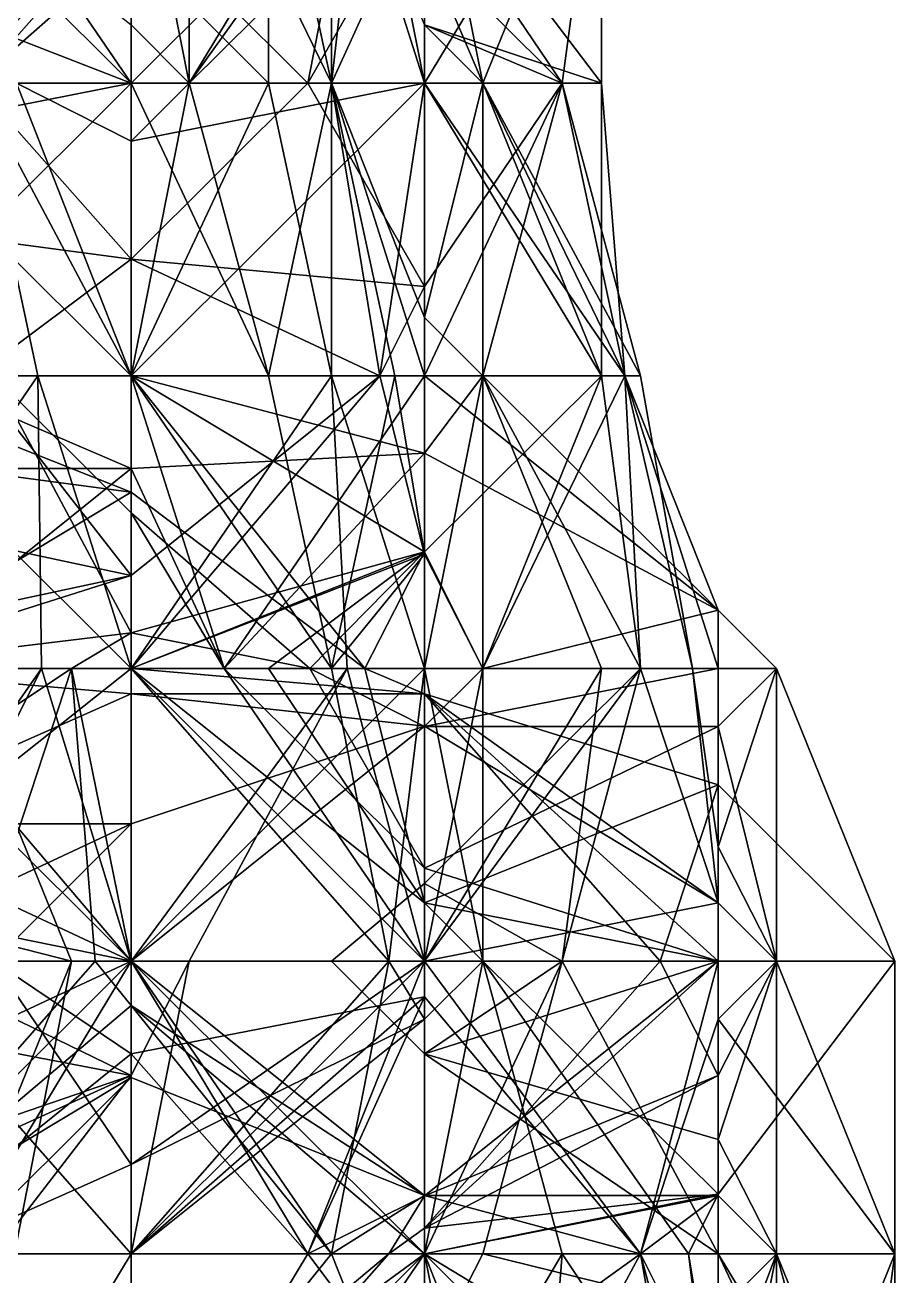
# Model space of a CAD drawing. Header units: metres. Extents: x 15 to 162, y 15 to 204.
# Drawn here: x 144.2 to 162.27, y 102.95 to 128.96 of the extents above; entities that cross this region are included whole.
import ezdxf

# ---------------------------------------------------------------- set-up
doc = ezdxf.new("R2010")
doc.units = ezdxf.units.M

msp = doc.modelspace()

# ---------------------------------------------------------------- linework, layer by layer
at = {"layer": 'fALFF_NINET_XXX_pre-post.nii', "color": 116, "linetype": 'CONTINUOUS'}
for points in [[(143.15738, 127.75, 23.612904), (144.46259, 133.83333, 29.516129), (140.3, 131.97981, 23.612904)], [(142.23743, 133.83333, 82.645164), (146.4, 127.75, 86.20104), (140.3, 130.1263, 88.548386)], [(146.4, 128.957, 118.064514), (146.4, 127.75, 119.23579), (140.3, 133.83333, 122.40694)], [(146.4, 127.75, 119.23579), (140.3, 127.75, 122.63091), (140.3, 133.83333, 122.40694)], [(146.4, 133.83333, 54.298103), (141.50804, 133.83333, 59.032257), (142.7256, 127.75, 53.129032)], [(143.15738, 127.75, 94.451614), (146.4, 131.41437, 100.354836), (141.51031, 133.83333, 100.354836)], [(142.23743, 133.83333, 82.645164), (146.4, 133.83333, 87.64907), (146.4, 127.75, 86.20104)], [(146.4, 133.83333, 54.298103), (142.7256, 127.75, 53.129032), (146.4, 131.41437, 53.129032)], [(143.15738, 127.75, 23.612904), (146.4, 130.59956, 29.516129), (144.46259, 133.83333, 29.516129)], [(146.4, 130.59956, 29.516129), (149.25737, 127.75, 29.516129), (149.25737, 133.83333, 35.419353)], [(152.5, 127.75, 83.81644), (146.4, 127.75, 86.20104), (152.5, 133.83333, 87.3493)], [(152.5, 133.83333, 87.3493), (146.4, 127.75, 86.20104), (146.4, 133.83333, 87.64907)], [(150.0744, 127.75, 100.354836), (151.26094, 133.83333, 106.258064), (146.4, 131.41437, 100.354836)], [(146.4, 133.83333, 113.33256), (147.6103, 127.75, 118.064514), (146.4, 128.957, 118.064514)], [(146.4, 133.83333, 113.33256), (147.6103, 133.83333, 112.16129), (147.6103, 127.75, 118.064514)], [(152.5, 132.59766, 59.032257), (147.6103, 127.75, 64.935486), (151.96898, 133.83333, 59.032257)], [(151.96898, 133.83333, 59.032257), (147.6103, 127.75, 64.935486), (151.29196, 133.83333, 64.935486)], [(147.6103, 127.75, 64.935486), (152.5, 127.75, 68.07352), (151.29196, 133.83333, 64.935486)], [(151.26094, 133.83333, 106.258064), (150.56258, 127.75, 112.16129), (147.6103, 133.83333, 112.16129)], [(147.6103, 133.83333, 112.16129), (150.56258, 127.75, 112.16129), (147.6103, 127.75, 118.064514)], [(149.25737, 127.75, 29.516129), (150.56258, 127.75, 35.419353), (149.25737, 133.83333, 35.419353)], [(150.56258, 127.75, 35.419353), (150.56258, 133.83333, 41.322582), (149.25737, 133.83333, 35.419353)], [(150.0744, 127.75, 100.354836), (152.5, 131.97981, 106.258064), (151.26094, 133.83333, 106.258064)], [(152.5, 127.75, 40.151306), (152.5, 128.957, 41.322582), (150.56258, 133.83333, 41.322582)], [(152.5, 127.75, 40.151306), (150.56258, 133.83333, 41.322582), (150.56258, 127.75, 35.419353)], [(152.5, 131.97981, 106.258064), (150.56258, 127.75, 112.16129), (151.26094, 133.83333, 106.258064)], [(152.5, 127.75, 68.07352), (152.5, 133.83333, 67.28283), (151.29196, 133.83333, 64.935486)], [(156.17441, 133.83333, 70.83871), (152.5, 127.75, 68.07352), (155.35738, 127.75, 70.83871)], [(152.5, 133.83333, 67.28283), (152.5, 127.75, 68.07352), (156.17441, 133.83333, 70.83871)], [(153.71031, 127.75, 82.645164), (152.5, 133.83333, 87.3493), (156.17441, 133.83333, 82.645164)], [(152.5, 127.75, 83.81644), (152.5, 133.83333, 87.3493), (153.71031, 127.75, 82.645164)], [(156.17441, 127.75, 76.741936), (153.71031, 127.75, 82.645164), (156.17441, 133.83333, 76.741936)], [(153.71031, 127.75, 82.645164), (156.17441, 133.83333, 82.645164), (156.17441, 133.83333, 76.741936)], [(155.35738, 127.75, 70.83871), (156.17441, 127.75, 76.741936), (156.17441, 133.83333, 70.83871)], [(156.17441, 127.75, 76.741936), (156.17441, 133.83333, 76.741936), (156.17441, 133.83333, 70.83871)], [(152.5, 132.59766, 59.032257), (152.5, 127.75, 62.588142), (147.6103, 127.75, 64.935486)], [(152.5, 132.59766, 59.032257), (152.5, 128.957, 53.129032), (156.17441, 127.75, 59.032257)], [(156.17441, 127.75, 59.032257), (152.5, 127.75, 62.588142), (152.5, 132.59766, 59.032257)], [(150.0744, 127.75, 100.354836), (152.5, 127.75, 103.49287), (152.5, 131.97981, 106.258064)], [(152.5, 131.97981, 106.258064), (152.5, 127.75, 109.02326), (150.56258, 127.75, 112.16129)], [(155.35738, 127.75, 106.258064), (152.5, 131.97981, 106.258064), (152.5, 127.75, 103.49287)], [(155.35738, 127.75, 106.258064), (152.5, 127.75, 109.02326), (152.5, 131.97981, 106.258064)], [(140.3, 130.1263, 47.225807), (146.4, 131.41437, 53.129032), (142.7256, 127.75, 53.129032)], [(143.15738, 127.75, 94.451614), (146.4, 127.75, 96.798965), (146.4, 131.41437, 100.354836)], [(150.0744, 127.75, 100.354836), (146.4, 131.41437, 100.354836), (146.4, 127.75, 96.798965)], [(143.15738, 127.75, 23.612904), (146.4, 127.75, 26.750935), (146.4, 130.59956, 29.516129)], [(149.25737, 127.75, 29.516129), (146.4, 130.59956, 29.516129), (146.4, 127.75, 26.750935)], [(152.5, 130.59956, 47.225807), (152.5, 128.957, 41.322582), (155.35738, 127.75, 47.225807)], [(153.71031, 127.75, 53.129032), (152.5, 130.59956, 47.225807), (155.35738, 127.75, 47.225807)], [(152.5, 128.957, 53.129032), (152.5, 130.59956, 47.225807), (153.71031, 127.75, 53.129032)], [(140.3, 130.1263, 88.548386), (146.4, 127.75, 86.20104), (141.51031, 127.75, 88.548386)], [(147.6103, 127.75, 118.064514), (146.4, 127.75, 119.23579), (146.4, 128.957, 118.064514)], [(153.71031, 127.75, 41.322582), (152.5, 128.957, 41.322582), (152.5, 127.75, 40.151306)], [(155.35738, 127.75, 47.225807), (152.5, 128.957, 41.322582), (153.71031, 127.75, 41.322582)], [(156.17441, 127.75, 59.032257), (152.5, 128.957, 53.129032), (153.71031, 127.75, 53.129032)], [(143.15738, 127.75, 23.612904), (140.3, 121.666664, 19.5846), (144.46259, 121.666664, 23.612904)], [(146.4, 121.666664, 68.07352), (140.3, 127.75, 65.8348), (143.54263, 121.666664, 70.83871)], [(146.4, 121.666664, 68.07352), (144.01718, 127.75, 64.935486), (140.3, 127.75, 65.8348)], [(140.3, 126.54299, 88.548386), (141.51031, 127.75, 88.548386), (146.4, 127.75, 86.20104)], [(140.3, 126.54299, 88.548386), (146.4, 127.75, 86.20104), (140.3, 121.666664, 85.410355)], [(140.3, 121.666664, 85.410355), (146.4, 127.75, 86.20104), (146.4, 121.666664, 85.410355)], [(140.3, 124.90044, 94.451614), (146.4, 124.08563, 100.354836), (143.15738, 127.75, 94.451614)], [(146.4, 121.666664, 120.82972), (140.3, 121.666664, 122.76865), (146.4, 127.75, 119.23579)], [(146.4, 127.75, 119.23579), (140.3, 121.666664, 122.76865), (140.3, 127.75, 122.63091)], [(146.4, 121.666664, 63.374683), (141.91283, 121.666664, 59.032257), (144.01718, 127.75, 64.935486)], [(146.4, 121.666664, 25.48783), (146.4, 127.75, 26.750935), (143.15738, 127.75, 23.612904)], [(144.46259, 121.666664, 23.612904), (146.4, 121.666664, 25.48783), (143.15738, 127.75, 23.612904)], [(143.15738, 127.75, 94.451614), (146.4, 124.08563, 100.354836), (146.4, 127.75, 96.798965)], [(146.4, 121.666664, 63.374683), (144.01718, 127.75, 64.935486), (146.4, 126.54299, 64.935486)], [(146.4, 121.666664, 68.07352), (146.4, 126.54299, 64.935486), (144.01718, 127.75, 64.935486)], [(149.25737, 127.75, 29.516129), (146.4, 121.666664, 25.48783), (150.56258, 121.666664, 29.516129)], [(146.4, 127.75, 26.750935), (146.4, 121.666664, 25.48783), (149.25737, 127.75, 29.516129)], [(146.4, 126.54299, 64.935486), (147.6103, 127.75, 64.935486), (152.5, 127.75, 62.588142)], [(146.4, 126.54299, 64.935486), (152.5, 127.75, 62.588142), (146.4, 121.666664, 63.374683)], [(146.4, 121.666664, 63.374683), (152.5, 127.75, 62.588142), (152.5, 121.666664, 63.060562)], [(147.6103, 127.75, 64.935486), (146.4, 126.54299, 64.935486), (146.4, 121.666664, 68.07352)], [(147.6103, 127.75, 64.935486), (146.4, 121.666664, 68.07352), (152.5, 127.75, 68.07352)], [(152.5, 127.75, 68.07352), (146.4, 121.666664, 68.07352), (152.5, 121.666664, 69.667435)], [(152.5, 121.666664, 87.3493), (146.4, 121.666664, 85.410355), (152.5, 127.75, 83.81644)], [(152.5, 127.75, 83.81644), (146.4, 121.666664, 85.410355), (146.4, 127.75, 86.20104)], [(146.4, 124.08563, 100.354836), (150.0744, 127.75, 100.354836), (146.4, 127.75, 96.798965)], [(146.4, 124.08563, 100.354836), (152.5, 123.52018, 106.258064), (150.0744, 127.75, 100.354836)], [(149.25737, 121.666664, 118.064514), (146.4, 127.75, 119.23579), (147.6103, 127.75, 118.064514)], [(146.4, 121.666664, 120.82972), (146.4, 127.75, 119.23579), (149.25737, 121.666664, 118.064514)], [(149.25737, 121.666664, 118.064514), (147.6103, 127.75, 118.064514), (150.56258, 127.75, 112.16129)], [(150.56258, 121.666664, 29.516129), (150.56258, 127.75, 35.419353), (149.25737, 127.75, 29.516129)], [(151.88046, 121.666664, 112.16129), (149.25737, 121.666664, 118.064514), (150.56258, 127.75, 112.16129)], [(150.0744, 127.75, 100.354836), (152.5, 123.52018, 106.258064), (152.5, 127.75, 103.49287)], [(152.5, 121.666664, 34.248077), (152.5, 122.87367, 35.419353), (150.56258, 127.75, 35.419353)], [(152.5, 121.666664, 34.248077), (150.56258, 127.75, 35.419353), (150.56258, 121.666664, 29.516129)], [(152.5, 122.87367, 35.419353), (152.5, 127.75, 40.151306), (150.56258, 127.75, 35.419353)], [(152.5, 127.75, 109.02326), (151.57071, 121.666664, 106.258064), (150.56258, 127.75, 112.16129)], [(150.56258, 127.75, 112.16129), (151.57071, 121.666664, 106.258064), (151.88046, 121.666664, 112.16129)], [(152.5, 127.75, 109.02326), (152.5, 123.52018, 106.258064), (151.57071, 121.666664, 106.258064)], [(152.5, 122.87367, 35.419353), (153.71031, 127.75, 41.322582), (152.5, 127.75, 40.151306)], [(152.5, 122.87367, 35.419353), (153.71031, 121.666664, 35.419353), (153.71031, 127.75, 41.322582)], [(156.66258, 121.666664, 59.032257), (152.5, 127.75, 62.588142), (156.17441, 127.75, 59.032257)], [(152.5, 121.666664, 63.060562), (152.5, 127.75, 62.588142), (156.66258, 121.666664, 59.032257)], [(155.35738, 127.75, 70.83871), (152.5, 121.666664, 69.667435), (153.71031, 121.666664, 70.83871)], [(152.5, 127.75, 68.07352), (152.5, 121.666664, 69.667435), (155.35738, 127.75, 70.83871)], [(156.17441, 121.666664, 82.645164), (152.5, 127.75, 83.81644), (153.71031, 127.75, 82.645164)], [(152.5, 121.666664, 87.3493), (152.5, 127.75, 83.81644), (156.17441, 121.666664, 82.645164)], [(152.5, 123.52018, 106.258064), (155.35738, 127.75, 106.258064), (152.5, 127.75, 103.49287)], [(152.5, 123.52018, 106.258064), (152.5, 127.75, 109.02326), (155.35738, 127.75, 106.258064)], [(153.71031, 121.666664, 35.419353), (156.17441, 121.666664, 41.322582), (153.71031, 127.75, 41.322582)], [(156.17441, 121.666664, 41.322582), (156.66258, 121.666664, 47.225807), (153.71031, 127.75, 41.322582)], [(156.66258, 121.666664, 47.225807), (155.35738, 127.75, 47.225807), (153.71031, 127.75, 41.322582)], [(156.98717, 121.666664, 53.129032), (153.71031, 127.75, 53.129032), (155.35738, 127.75, 47.225807)], [(156.98717, 121.666664, 53.129032), (156.66258, 121.666664, 59.032257), (153.71031, 127.75, 53.129032)], [(156.66258, 121.666664, 59.032257), (156.17441, 127.75, 59.032257), (153.71031, 127.75, 53.129032)], [(153.71031, 121.666664, 70.83871), (156.66258, 121.666664, 76.741936), (155.35738, 127.75, 70.83871)], [(156.17441, 121.666664, 82.645164), (153.71031, 127.75, 82.645164), (156.17441, 127.75, 76.741936)], [(156.66258, 121.666664, 47.225807), (156.98717, 121.666664, 53.129032), (155.35738, 127.75, 47.225807)], [(156.66258, 121.666664, 76.741936), (156.17441, 127.75, 76.741936), (155.35738, 127.75, 70.83871)], [(156.66258, 121.666664, 76.741936), (156.17441, 121.666664, 82.645164), (156.17441, 127.75, 76.741936)], [(140.3, 124.90044, 94.451614), (143.15738, 121.666664, 100.354836), (146.4, 124.08563, 100.354836)], [(143.15738, 121.666664, 100.354836), (146.4, 121.666664, 102.22976), (146.4, 124.08563, 100.354836)], [(146.4, 124.08563, 100.354836), (151.57071, 121.666664, 106.258064), (152.5, 123.52018, 106.258064)], [(146.4, 124.08563, 100.354836), (146.4, 121.666664, 102.22976), (151.57071, 121.666664, 106.258064)], [(153.71031, 121.666664, 35.419353), (152.5, 122.87367, 35.419353), (152.5, 121.666664, 34.248077)], [(144.46259, 121.666664, 23.612904), (140.3, 115.583336, 20.847708), (144.54141, 115.583336, 23.612904)], [(140.3, 121.666664, 19.5846), (140.3, 115.583336, 20.847708), (144.46259, 121.666664, 23.612904)], [(140.3, 119.73454, 59.032257), (141.91283, 121.666664, 59.032257), (146.4, 119.73454, 64.935486)], [(143.54263, 121.666664, 70.83871), (140.3, 115.583336, 73.18605), (146.4, 116.324745, 76.741936)], [(140.3, 121.666664, 85.410355), (146.4, 121.666664, 85.410355), (146.4, 119.2477, 88.548386)], [(140.3, 120.05824, 88.548386), (140.3, 121.666664, 85.410355), (146.4, 119.2477, 88.548386)], [(143.15738, 121.666664, 100.354836), (140.3, 118.8171, 100.354836), (146.4, 117.51546, 106.258064)], [(142.68282, 115.583336, 123.96774), (140.3, 121.666664, 122.76865), (146.4, 115.583336, 123.06842)], [(146.4, 115.583336, 123.06842), (140.3, 121.666664, 122.76865), (146.4, 121.666664, 120.82972)], [(141.91283, 121.666664, 59.032257), (146.4, 121.666664, 63.374683), (146.4, 119.73454, 64.935486)], [(143.15738, 121.666664, 100.354836), (146.4, 117.51546, 106.258064), (146.4, 121.666664, 102.22976)], [(146.4, 118.8171, 70.83871), (146.4, 121.666664, 68.07352), (143.54263, 121.666664, 70.83871)], [(143.54263, 121.666664, 70.83871), (146.4, 116.324745, 76.741936), (146.4, 118.8171, 70.83871)], [(146.4, 115.583336, 24.332357), (146.4, 121.666664, 25.48783), (144.46259, 121.666664, 23.612904)], [(144.54141, 115.583336, 23.612904), (146.4, 115.583336, 24.332357), (144.46259, 121.666664, 23.612904)], [(150.56258, 121.666664, 29.516129), (146.4, 115.583336, 24.332357), (150.88716, 115.583336, 29.516129)], [(146.4, 121.666664, 25.48783), (146.4, 115.583336, 24.332357), (150.56258, 121.666664, 29.516129)], [(146.4, 121.666664, 63.374683), (152.5, 121.666664, 63.060562), (152.5, 120.05824, 64.935486)], [(146.4, 119.73454, 64.935486), (146.4, 121.666664, 63.374683), (152.5, 120.05824, 64.935486)], [(146.4, 118.8171, 70.83871), (148.33742, 115.583336, 70.83871), (146.4, 121.666664, 68.07352)], [(152.5, 121.666664, 69.667435), (146.4, 121.666664, 68.07352), (148.33742, 115.583336, 70.83871)], [(152.5, 118.0023, 82.645164), (146.4, 121.666664, 85.410355), (152.5, 121.666664, 87.3493)], [(152.5, 118.0023, 82.645164), (151.26094, 115.583336, 88.548386), (146.4, 121.666664, 85.410355)], [(146.4, 119.2477, 88.548386), (146.4, 121.666664, 85.410355), (151.26094, 115.583336, 88.548386)], [(146.4, 117.51546, 106.258064), (151.57071, 121.666664, 106.258064), (146.4, 121.666664, 102.22976)], [(152.5, 117.95963, 112.16129), (151.57071, 121.666664, 106.258064), (146.4, 115.583336, 107.81887)], [(146.4, 117.51546, 106.258064), (146.4, 115.583336, 107.81887), (151.57071, 121.666664, 106.258064)], [(150.56258, 115.583336, 118.064514), (146.4, 121.666664, 120.82972), (149.25737, 121.666664, 118.064514)], [(146.4, 115.583336, 123.06842), (146.4, 121.666664, 120.82972), (150.56258, 115.583336, 118.064514)], [(152.5, 120.05824, 64.935486), (152.5, 121.666664, 69.667435), (148.33742, 115.583336, 70.83871)], [(151.88046, 121.666664, 112.16129), (150.56258, 115.583336, 118.064514), (149.25737, 121.666664, 118.064514)], [(152.5, 115.583336, 31.863476), (152.5, 121.666664, 34.248077), (150.56258, 121.666664, 29.516129)], [(150.88716, 115.583336, 29.516129), (152.5, 115.583336, 31.863476), (150.56258, 121.666664, 29.516129)], [(152.5, 117.95963, 112.16129), (150.56258, 115.583336, 118.064514), (151.88046, 121.666664, 112.16129)], [(152.5, 117.95963, 112.16129), (151.88046, 121.666664, 112.16129), (151.57071, 121.666664, 106.258064)], [(153.71031, 121.666664, 35.419353), (152.5, 115.583336, 31.863476), (156.17441, 115.583336, 35.419353)], [(152.5, 121.666664, 34.248077), (152.5, 115.583336, 31.863476), (153.71031, 121.666664, 35.419353)], [(152.5, 121.666664, 63.060562), (156.66258, 121.666664, 59.032257), (158.6, 116.79034, 59.032257)], [(152.5, 121.666664, 63.060562), (158.6, 116.79034, 59.032257), (152.5, 120.05824, 64.935486)], [(153.71031, 121.666664, 70.83871), (152.5, 121.666664, 69.667435), (152.5, 120.05824, 64.935486)], [(153.71031, 121.666664, 70.83871), (152.5, 120.05824, 64.935486), (158.6, 116.79034, 70.83871)], [(152.5, 118.0023, 82.645164), (156.17441, 121.666664, 82.645164), (153.71031, 115.583336, 76.741936)], [(152.5, 118.0023, 82.645164), (152.5, 121.666664, 87.3493), (156.17441, 121.666664, 82.645164)], [(156.17441, 115.583336, 35.419353), (156.98717, 115.583336, 41.322582), (153.71031, 121.666664, 35.419353)], [(156.98717, 115.583336, 41.322582), (156.17441, 121.666664, 41.322582), (153.71031, 121.666664, 35.419353)], [(158.6, 116.79034, 70.83871), (153.71031, 115.583336, 76.741936), (153.71031, 121.666664, 70.83871)], [(153.71031, 121.666664, 70.83871), (153.71031, 115.583336, 76.741936), (156.66258, 121.666664, 76.741936)], [(156.17441, 121.666664, 82.645164), (156.66258, 121.666664, 76.741936), (153.71031, 115.583336, 76.741936)], [(156.98717, 115.583336, 41.322582), (156.98717, 115.583336, 47.225807), (156.17441, 121.666664, 41.322582)], [(156.98717, 115.583336, 47.225807), (156.66258, 121.666664, 47.225807), (156.17441, 121.666664, 41.322582)], [(156.98717, 115.583336, 47.225807), (158.06897, 115.583336, 53.129032), (156.66258, 121.666664, 47.225807)], [(158.06897, 115.583336, 53.129032), (156.98717, 121.666664, 53.129032), (156.66258, 121.666664, 47.225807)], [(158.6, 115.583336, 56.72631), (158.6, 116.79034, 59.032257), (156.66258, 121.666664, 59.032257)], [(158.6, 115.583336, 56.72631), (156.66258, 121.666664, 59.032257), (158.06897, 115.583336, 53.129032)], [(158.06897, 115.583336, 53.129032), (156.66258, 121.666664, 59.032257), (156.98717, 121.666664, 53.129032)], [(146.4, 119.2477, 88.548386), (140.3, 115.583336, 92.890816), (140.3, 120.05824, 88.548386)], [(146.4, 119.73454, 64.935486), (152.5, 120.05824, 64.935486), (148.33742, 115.583336, 70.83871)], [(152.5, 120.05824, 64.935486), (158.6, 116.79034, 59.032257), (158.6, 116.79034, 64.935486)], [(158.6, 116.79034, 70.83871), (152.5, 120.05824, 64.935486), (158.6, 116.79034, 64.935486)], [(140.3, 119.73454, 59.032257), (146.4, 119.73454, 64.935486), (141.2293, 115.583336, 64.935486)], [(146.4, 115.583336, 68.96379), (141.2293, 115.583336, 64.935486), (146.4, 119.73454, 64.935486)], [(146.4, 119.73454, 64.935486), (148.33742, 115.583336, 70.83871), (146.4, 115.583336, 68.96379)], [(146.4, 115.583336, 93.25252), (140.3, 115.583336, 92.890816), (146.4, 119.2477, 88.548386)], [(151.26094, 115.583336, 88.548386), (146.4, 115.583336, 93.25252), (146.4, 119.2477, 88.548386)], [(140.3, 118.8171, 100.354836), (140.3, 116.20117, 106.258064), (146.4, 117.51546, 106.258064)], [(150.11719, 115.583336, 76.741936), (148.33742, 115.583336, 70.83871), (146.4, 118.8171, 70.83871)], [(146.4, 116.324745, 76.741936), (150.11719, 115.583336, 76.741936), (146.4, 118.8171, 70.83871)], [(146.4, 115.583336, 78.54057), (149.25737, 115.583336, 82.645164), (152.5, 118.0023, 82.645164)], [(146.4, 115.583336, 78.54057), (152.5, 118.0023, 82.645164), (146.4, 116.324745, 76.741936)], [(150.11719, 115.583336, 76.741936), (146.4, 116.324745, 76.741936), (152.5, 118.0023, 82.645164)], [(152.5, 117.95963, 112.16129), (146.4, 115.583336, 107.81887), (152.5, 115.583336, 110.99002)], [(152.5, 118.0023, 82.645164), (149.25737, 115.583336, 82.645164), (151.26094, 115.583336, 88.548386)], [(152.5, 115.583336, 77.91321), (150.11719, 115.583336, 76.741936), (152.5, 118.0023, 82.645164)], [(152.5, 117.95963, 112.16129), (152.5, 115.583336, 113.33256), (150.56258, 115.583336, 118.064514)], [(152.5, 118.0023, 82.645164), (153.71031, 115.583336, 76.741936), (152.5, 115.583336, 77.91321)], [(153.71031, 115.583336, 112.16129), (152.5, 117.95963, 112.16129), (152.5, 115.583336, 110.99002)], [(153.71031, 115.583336, 112.16129), (152.5, 115.583336, 113.33256), (152.5, 117.95963, 112.16129)], [(146.4, 117.51546, 106.258064), (140.3, 116.20117, 106.258064), (140.3, 115.583336, 109.85534)], [(146.4, 115.583336, 107.81887), (146.4, 117.51546, 106.258064), (140.3, 115.583336, 109.85534)], [(158.6, 116.79034, 70.83871), (158.6, 115.583336, 72.00999), (153.71031, 115.583336, 76.741936)], [(159.81032, 115.583336, 59.032257), (158.6, 116.79034, 59.032257), (158.6, 115.583336, 56.72631)], [(159.81032, 115.583336, 64.935486), (158.6, 116.79034, 59.032257), (159.81032, 115.583336, 59.032257)], [(158.6, 116.79034, 64.935486), (158.6, 116.79034, 59.032257), (159.81032, 115.583336, 64.935486)], [(159.81032, 115.583336, 70.83871), (158.6, 116.79034, 64.935486), (159.81032, 115.583336, 64.935486)], [(158.6, 116.79034, 70.83871), (158.6, 116.79034, 64.935486), (159.81032, 115.583336, 70.83871)], [(159.81032, 115.583336, 70.83871), (158.6, 115.583336, 72.00999), (158.6, 116.79034, 70.83871)], [(145.16093, 115.583336, 76.741936), (146.4, 116.324745, 76.741936), (140.3, 115.583336, 73.18605)], [(145.16093, 115.583336, 76.741936), (146.4, 115.583336, 78.54057), (146.4, 116.324745, 76.741936)], [(144.54141, 115.583336, 23.612904), (140.3, 109.5, 22.44163), (141.51031, 109.5, 23.612904)], [(140.3, 115.583336, 20.847708), (140.3, 109.5, 22.44163), (144.54141, 115.583336, 23.612904)], [(141.2293, 115.583336, 64.935486), (146.4, 109.5, 69.66964), (140.3, 112.34956, 70.83871)], [(140.3, 112.34956, 70.83871), (145.16093, 115.583336, 76.741936), (140.3, 115.583336, 73.18605)], [(140.3, 112.34956, 70.83871), (143.15738, 109.5, 70.83871), (145.16093, 115.583336, 76.741936)], [(140.3, 115.583336, 92.890816), (146.4, 115.583336, 93.25252), (146.4, 115.05376, 94.451614)], [(140.3, 112.34956, 94.451614), (140.3, 115.583336, 92.890816), (146.4, 115.05376, 94.451614)], [(143.54263, 109.5, 112.16129), (146.4, 109.5, 109.39609), (140.3, 115.583336, 109.85534)], [(146.4, 109.5, 109.39609), (146.4, 115.583336, 107.81887), (140.3, 115.583336, 109.85534)], [(145.16093, 109.5, 123.96774), (142.68282, 115.583336, 123.96774), (140.3, 110.73568, 118.064514)], [(142.68282, 115.583336, 123.96774), (146.4, 115.583336, 123.06842), (140.3, 110.73568, 118.064514)], [(146.4, 115.583336, 123.06842), (146.4, 109.5, 123.24828), (140.3, 110.73568, 118.064514)], [(141.2293, 115.583336, 64.935486), (146.4, 115.583336, 68.96379), (146.4, 109.5, 69.66964)], [(141.51031, 109.5, 23.612904), (146.4, 109.5, 28.344852), (144.54141, 115.583336, 23.612904)], [(142.68282, 115.583336, 123.96774), (145.16093, 109.5, 123.96774), (141.51031, 109.5, 129.87097)], [(143.15738, 109.5, 70.83871), (145.65656, 109.5, 76.741936), (145.16093, 115.583336, 76.741936)], [(146.4, 109.5, 28.344852), (146.4, 115.583336, 24.332357), (144.54141, 115.583336, 23.612904)], [(146.4, 109.5, 77.341484), (146.4, 115.583336, 78.54057), (145.16093, 115.583336, 76.741936)], [(145.65656, 109.5, 76.741936), (146.4, 109.5, 77.341484), (145.16093, 115.583336, 76.741936)], [(150.88716, 115.583336, 29.516129), (146.4, 109.5, 28.344852), (147.6103, 109.5, 29.516129)], [(146.4, 115.583336, 24.332357), (146.4, 109.5, 28.344852), (150.88716, 115.583336, 29.516129)], [(148.33742, 115.583336, 70.83871), (152.5, 109.5, 68.96379), (146.4, 115.583336, 68.96379)], [(146.4, 115.583336, 68.96379), (152.5, 109.5, 68.96379), (146.4, 109.5, 69.66964)], [(152.5, 109.5, 81.473885), (152.5, 110.70701, 82.645164), (146.4, 115.583336, 78.54057)], [(152.5, 109.5, 81.473885), (146.4, 115.583336, 78.54057), (146.4, 109.5, 77.341484)], [(146.4, 115.583336, 78.54057), (152.5, 110.70701, 82.645164), (149.25737, 115.583336, 82.645164)], [(146.4, 115.583336, 93.25252), (151.26094, 115.583336, 88.548386), (152.5, 115.05376, 88.548386)], [(146.4, 115.583336, 93.25252), (152.5, 115.05376, 88.548386), (146.4, 115.05376, 94.451614)], [(152.5, 109.5, 109.85534), (152.5, 115.583336, 110.99002), (146.4, 109.5, 109.39609)], [(152.5, 115.583336, 110.99002), (146.4, 115.583336, 107.81887), (146.4, 109.5, 109.39609)], [(151.75656, 109.5, 118.064514), (146.4, 115.583336, 123.06842), (150.56258, 115.583336, 118.064514)], [(146.4, 109.5, 123.24828), (146.4, 115.583336, 123.06842), (151.75656, 109.5, 118.064514)], [(147.6103, 109.5, 29.516129), (152.5, 109.5, 32.65416), (150.88716, 115.583336, 29.516129)], [(148.33742, 115.583336, 70.83871), (152.5, 111.43213, 70.83871), (152.5, 109.5, 68.96379)], [(148.33742, 115.583336, 70.83871), (150.11719, 115.583336, 76.741936), (152.5, 111.43213, 70.83871)], [(149.25737, 115.583336, 82.645164), (152.5, 110.70701, 82.645164), (151.26094, 115.583336, 88.548386)], [(152.5, 111.43213, 70.83871), (150.11719, 115.583336, 76.741936), (152.5, 114.37633, 76.741936)], [(152.5, 114.37633, 76.741936), (150.11719, 115.583336, 76.741936), (152.5, 115.583336, 77.91321)], [(150.56258, 115.583336, 118.064514), (152.5, 115.583336, 113.33256), (151.75656, 109.5, 118.064514)], [(152.5, 109.5, 32.65416), (152.5, 115.583336, 31.863476), (150.88716, 115.583336, 29.516129)], [(152.5, 110.70701, 82.645164), (152.5, 115.05376, 88.548386), (151.26094, 115.583336, 88.548386)], [(152.5, 115.583336, 113.33256), (152.5, 109.5, 114.46724), (151.75656, 109.5, 118.064514)], [(156.17441, 115.583336, 35.419353), (152.5, 109.5, 32.65416), (155.35738, 109.5, 35.419353)], [(152.5, 115.583336, 31.863476), (152.5, 109.5, 32.65416), (156.17441, 115.583336, 35.419353)], [(152.5, 111.10842, 41.322582), (156.98717, 115.583336, 41.322582), (155.35738, 109.5, 35.419353)], [(158.6, 110.70701, 47.225807), (156.98717, 115.583336, 41.322582), (152.5, 109.5, 43.669926)], [(152.5, 111.10842, 41.322582), (152.5, 109.5, 43.669926), (156.98717, 115.583336, 41.322582)], [(158.6, 115.583336, 72.00999), (152.5, 114.37633, 76.741936), (153.71031, 115.583336, 76.741936)], [(158.6, 115.583336, 72.00999), (158.6, 114.37633, 70.83871), (152.5, 114.37633, 76.741936)], [(152.5, 114.37633, 76.741936), (152.5, 115.583336, 77.91321), (153.71031, 115.583336, 76.741936)], [(153.71031, 115.583336, 112.16129), (152.5, 109.5, 109.85534), (153.71031, 109.5, 112.16129)], [(152.5, 115.583336, 110.99002), (152.5, 109.5, 109.85534), (153.71031, 115.583336, 112.16129)], [(153.71031, 109.5, 112.16129), (152.5, 115.583336, 113.33256), (153.71031, 115.583336, 112.16129)], [(152.5, 109.5, 114.46724), (152.5, 115.583336, 113.33256), (153.71031, 109.5, 112.16129)], [(156.98717, 115.583336, 41.322582), (156.17441, 115.583336, 35.419353), (155.35738, 109.5, 35.419353)], [(158.6, 110.70701, 47.225807), (156.98717, 115.583336, 47.225807), (156.98717, 115.583336, 41.322582)], [(156.98717, 115.583336, 47.225807), (158.6, 110.70701, 47.225807), (158.06897, 115.583336, 53.129032)], [(158.6, 110.70701, 47.225807), (158.6, 111.876305, 53.129032), (158.06897, 115.583336, 53.129032)], [(158.6, 111.876305, 53.129032), (158.6, 115.583336, 56.72631), (158.06897, 115.583336, 53.129032)], [(158.6, 111.876305, 53.129032), (159.81032, 115.583336, 59.032257), (158.6, 115.583336, 56.72631)], [(158.6, 111.876305, 53.129032), (159.81032, 109.5, 53.129032), (159.81032, 115.583336, 59.032257)], [(158.6, 114.37633, 70.83871), (159.81032, 115.583336, 70.83871), (159.81032, 109.5, 64.935486)], [(158.6, 114.37633, 70.83871), (158.6, 115.583336, 72.00999), (159.81032, 115.583336, 70.83871)], [(159.81032, 109.5, 53.129032), (162.2744, 109.5, 59.032257), (159.81032, 115.583336, 59.032257)], [(162.2744, 109.5, 59.032257), (159.81032, 109.5, 64.935486), (159.81032, 115.583336, 59.032257)], [(159.81032, 109.5, 64.935486), (159.81032, 115.583336, 64.935486), (159.81032, 115.583336, 59.032257)], [(159.81032, 115.583336, 70.83871), (159.81032, 115.583336, 64.935486), (159.81032, 109.5, 64.935486)], [(140.3, 112.34956, 94.451614), (146.4, 115.05376, 94.451614), (146.4, 112.34956, 100.354836)], [(146.4, 115.05376, 94.451614), (152.5, 115.05376, 88.548386), (152.5, 115.05376, 94.451614)], [(152.5, 115.05376, 94.451614), (152.5, 114.37859, 100.354836), (146.4, 115.05376, 94.451614)], [(146.4, 115.05376, 94.451614), (152.5, 114.37859, 100.354836), (146.4, 112.34956, 100.354836)], [(158.6, 113.16437, 88.548386), (152.5, 115.05376, 88.548386), (152.5, 110.70701, 82.645164)], [(157.39195, 109.5, 94.451614), (152.5, 115.05376, 94.451614), (158.6, 113.16437, 88.548386)], [(152.5, 115.05376, 94.451614), (152.5, 115.05376, 88.548386), (158.6, 113.16437, 88.548386)], [(158.6, 109.5, 99.18357), (152.5, 115.05376, 94.451614), (157.39195, 109.5, 94.451614)], [(158.6, 109.5, 99.18357), (158.6, 110.70701, 100.354836), (152.5, 115.05376, 94.451614)], [(158.6, 110.70701, 100.354836), (152.5, 114.37859, 100.354836), (152.5, 115.05376, 94.451614)], [(152.5, 114.37859, 100.354836), (146.4, 109.5, 103.12004), (146.4, 112.34956, 100.354836)], [(152.5, 109.5, 105.74417), (146.4, 109.5, 103.12004), (152.5, 114.37859, 100.354836)], [(158.6, 110.70701, 100.354836), (152.5, 109.5, 105.74417), (152.5, 114.37859, 100.354836)], [(158.6, 114.37633, 70.83871), (158.6, 109.5, 66.10676), (152.5, 111.43213, 70.83871)], [(158.6, 114.37633, 70.83871), (152.5, 111.43213, 70.83871), (152.5, 114.37633, 76.741936)], [(158.6, 114.37633, 70.83871), (159.81032, 109.5, 64.935486), (158.6, 109.5, 66.10676)], [(158.6, 109.5, 84.99251), (158.6, 113.16437, 88.548386), (152.5, 110.70701, 82.645164)], [(157.39195, 109.5, 94.451614), (158.6, 113.16437, 88.548386), (158.6, 109.5, 92.10427)], [(162.2744, 109.5, 88.548386), (158.6, 113.16437, 88.548386), (158.6, 109.5, 84.99251)], [(162.2744, 109.5, 88.548386), (158.6, 109.5, 92.10427), (158.6, 113.16437, 88.548386)], [(140.3, 112.34956, 70.83871), (146.4, 109.5, 69.66964), (143.15738, 109.5, 70.83871)], [(140.3, 109.5, 97.21681), (146.4, 112.34956, 100.354836), (143.54263, 109.5, 100.354836)], [(140.3, 109.5, 97.21681), (140.3, 112.34956, 94.451614), (146.4, 112.34956, 100.354836)], [(143.54263, 109.5, 100.354836), (146.4, 112.34956, 100.354836), (146.4, 109.5, 103.12004)], [(158.6, 111.876305, 53.129032), (158.6, 110.70701, 47.225807), (159.81032, 109.5, 53.129032)], [(158.6, 109.5, 66.10676), (152.5, 109.5, 68.96379), (152.5, 111.43213, 70.83871)], [(152.5, 109.5, 38.18455), (150.56258, 109.5, 41.322582), (152.5, 111.10842, 41.322582)], [(150.56258, 109.5, 41.322582), (152.5, 109.5, 43.669926), (152.5, 111.10842, 41.322582)], [(152.5, 111.10842, 41.322582), (155.35738, 109.5, 35.419353), (152.5, 109.5, 38.18455)], [(145.16093, 109.5, 123.96774), (140.3, 110.73568, 118.064514), (140.3, 109.5, 119.26361)], [(141.04344, 109.5, 118.064514), (140.3, 110.73568, 118.064514), (146.4, 109.5, 123.24828)], [(158.6, 110.70701, 47.225807), (152.5, 109.5, 43.669926), (158.6, 109.5, 44.919857)], [(152.5, 109.5, 81.473885), (153.71031, 109.5, 82.645164), (152.5, 110.70701, 82.645164)], [(158.6, 109.5, 84.99251), (152.5, 110.70701, 82.645164), (153.71031, 109.5, 82.645164)], [(158.6, 109.5, 101.52611), (152.5, 109.5, 105.74417), (158.6, 110.70701, 100.354836)], [(159.81032, 109.5, 47.225807), (158.6, 110.70701, 47.225807), (158.6, 109.5, 44.919857)], [(159.81032, 109.5, 53.129032), (158.6, 110.70701, 47.225807), (159.81032, 109.5, 47.225807)], [(159.81032, 109.5, 100.354836), (158.6, 110.70701, 100.354836), (158.6, 109.5, 99.18357)], [(159.81032, 109.5, 100.354836), (158.6, 109.5, 101.52611), (158.6, 110.70701, 100.354836)], [(141.51031, 109.5, 23.612904), (140.3, 108.29299, 23.612904), (146.4, 107.123695, 29.516129)], [(140.3, 106.65044, 70.83871), (143.15738, 109.5, 70.83871), (146.4, 109.5, 69.66964)], [(140.3, 106.65044, 70.83871), (146.4, 109.5, 69.66964), (140.3, 103.416664, 69.27791)], [(142.7256, 103.416664, 70.83871), (140.3, 103.416664, 69.27791), (146.4, 109.5, 69.66964)], [(146.4, 108.57324, 76.741936), (145.65656, 109.5, 76.741936), (140.3, 103.416664, 73.18605)], [(145.65656, 109.5, 76.741936), (143.15738, 109.5, 70.83871), (140.3, 103.416664, 73.18605)], [(142.68282, 103.416664, 123.96774), (145.16093, 109.5, 123.96774), (140.3, 109.5, 119.26361)], [(142.23743, 103.416664, 118.064514), (141.04344, 109.5, 118.064514), (146.4, 103.416664, 123.06842)], [(141.04344, 109.5, 118.064514), (146.4, 109.5, 123.24828), (146.4, 103.416664, 123.06842)], [(146.4, 107.56787, 106.258064), (141.2293, 103.416664, 106.258064), (143.54263, 109.5, 100.354836)], [(141.51031, 109.5, 23.612904), (146.4, 107.123695, 29.516129), (146.4, 109.5, 28.344852)], [(143.97441, 103.416664, 129.87097), (141.51031, 109.5, 129.87097), (145.16093, 109.5, 123.96774)], [(146.4, 105.27018, 112.16129), (143.54263, 109.5, 112.16129), (142.23743, 103.416664, 118.064514)], [(142.68282, 103.416664, 123.96774), (143.97441, 103.416664, 129.87097), (145.16093, 109.5, 123.96774)], [(146.4, 107.08103, 70.83871), (142.7256, 103.416664, 70.83871), (146.4, 109.5, 69.66964)], [(146.4, 107.56787, 106.258064), (143.54263, 109.5, 100.354836), (146.4, 109.5, 103.12004)], [(146.4, 105.27018, 112.16129), (146.4, 109.5, 109.39609), (143.54263, 109.5, 112.16129)], [(146.4, 108.57324, 76.741936), (146.4, 109.5, 77.341484), (145.65656, 109.5, 76.741936)], [(146.4, 107.123695, 29.516129), (147.6103, 109.5, 29.516129), (146.4, 109.5, 28.344852)], [(147.6103, 109.5, 29.516129), (146.4, 107.123695, 29.516129), (146.4, 103.416664, 31.314768)], [(147.6103, 109.5, 29.516129), (146.4, 103.416664, 31.314768), (152.5, 109.5, 32.65416)], [(152.5, 109.5, 32.65416), (146.4, 103.416664, 31.314768), (152.5, 103.416664, 34.248077)], [(146.4, 109.5, 69.66964), (152.5, 109.5, 68.96379), (152.5, 104.62367, 70.83871)], [(146.4, 107.08103, 70.83871), (146.4, 109.5, 69.66964), (152.5, 104.62367, 70.83871)], [(146.4, 108.57324, 76.741936), (152.5, 103.416664, 79.87997), (146.4, 109.5, 77.341484)], [(146.4, 109.5, 77.341484), (152.5, 103.416664, 79.87997), (152.5, 109.5, 81.473885)], [(146.4, 107.56787, 106.258064), (146.4, 109.5, 103.12004), (150.0744, 103.416664, 100.354836)], [(146.4, 109.5, 103.12004), (152.5, 109.5, 105.74417), (150.0744, 103.416664, 100.354836)], [(152.5, 109.5, 109.85534), (146.4, 105.27018, 112.16129), (152.5, 108.29299, 112.16129)], [(152.5, 109.5, 109.85534), (146.4, 109.5, 109.39609), (146.4, 105.27018, 112.16129)], [(146.4, 103.416664, 113.06061), (151.75656, 109.5, 118.064514), (152.5, 108.29299, 112.16129)], [(146.4, 103.416664, 113.06061), (150.56258, 103.416664, 118.064514), (151.75656, 109.5, 118.064514)], [(150.56258, 103.416664, 118.064514), (146.4, 109.5, 123.24828), (151.75656, 109.5, 118.064514)], [(146.4, 103.416664, 123.06842), (146.4, 109.5, 123.24828), (150.56258, 103.416664, 118.064514)], [(152.5, 104.62141, 100.354836), (150.0744, 103.416664, 100.354836), (152.5, 109.5, 105.74417)], [(152.5, 109.5, 38.18455), (152.5, 107.56787, 41.322582), (150.56258, 109.5, 41.322582)], [(152.5, 107.56787, 41.322582), (152.5, 109.5, 43.669926), (150.56258, 109.5, 41.322582)], [(151.75656, 109.5, 118.064514), (152.5, 109.5, 114.46724), (152.5, 108.29299, 112.16129)], [(155.35738, 109.5, 35.419353), (152.5, 103.416664, 34.248077), (153.71031, 103.416664, 35.419353)], [(152.5, 109.5, 32.65416), (152.5, 103.416664, 34.248077), (155.35738, 109.5, 35.419353)], [(158.6, 103.416664, 40.151306), (152.5, 107.56787, 41.322582), (155.35738, 109.5, 35.419353)], [(155.35738, 109.5, 35.419353), (152.5, 107.56787, 41.322582), (152.5, 109.5, 38.18455)], [(152.5, 107.56787, 41.322582), (158.6, 105.79297, 41.322582), (158.6, 109.5, 44.919857)], [(152.5, 109.5, 43.669926), (152.5, 107.56787, 41.322582), (158.6, 109.5, 44.919857)], [(152.5, 104.62367, 70.83871), (152.5, 109.5, 68.96379), (156.98717, 103.416664, 64.935486)], [(152.5, 109.5, 68.96379), (158.6, 109.5, 66.10676), (156.98717, 103.416664, 64.935486)], [(153.71031, 109.5, 82.645164), (152.5, 103.416664, 79.87997), (155.35738, 103.416664, 82.645164)], [(152.5, 109.5, 81.473885), (152.5, 103.416664, 79.87997), (153.71031, 109.5, 82.645164)], [(158.6, 109.5, 92.10427), (152.5, 103.94624, 94.451614), (157.39195, 109.5, 94.451614)], [(158.6, 104.65234, 88.548386), (152.5, 103.94624, 94.451614), (158.6, 109.5, 92.10427)], [(157.39195, 109.5, 94.451614), (152.5, 103.94624, 94.451614), (158.6, 107.123695, 100.354836)], [(152.5, 104.62141, 100.354836), (158.6, 109.5, 101.52611), (158.6, 107.123695, 100.354836)], [(152.5, 104.62141, 100.354836), (152.5, 109.5, 105.74417), (158.6, 109.5, 101.52611)], [(152.5, 109.5, 109.85534), (152.5, 108.29299, 112.16129), (153.71031, 109.5, 112.16129)], [(152.5, 108.29299, 112.16129), (152.5, 109.5, 114.46724), (153.71031, 109.5, 112.16129)], [(158.6, 103.416664, 40.151306), (155.35738, 109.5, 35.419353), (153.71031, 103.416664, 35.419353)], [(158.6, 104.65234, 88.548386), (158.6, 109.5, 84.99251), (153.71031, 109.5, 82.645164)], [(158.6, 104.65234, 88.548386), (153.71031, 109.5, 82.645164), (157.98047, 103.416664, 88.548386)], [(157.98047, 103.416664, 88.548386), (153.71031, 109.5, 82.645164), (155.35738, 103.416664, 82.645164)], [(158.6, 108.29299, 64.935486), (156.98717, 103.416664, 64.935486), (158.6, 109.5, 66.10676)], [(157.39195, 109.5, 94.451614), (158.6, 107.123695, 100.354836), (158.6, 109.5, 99.18357)], [(158.6, 105.79297, 41.322582), (159.81032, 109.5, 47.225807), (158.6, 109.5, 44.919857)], [(158.6, 105.79297, 41.322582), (159.81032, 103.416664, 41.322582), (159.81032, 109.5, 47.225807)], [(158.6, 108.29299, 64.935486), (159.81032, 109.5, 64.935486), (162.2744, 103.416664, 59.032257)], [(158.6, 108.29299, 64.935486), (158.6, 109.5, 66.10676), (159.81032, 109.5, 64.935486)], [(158.6, 104.65234, 88.548386), (162.2744, 109.5, 88.548386), (158.6, 109.5, 84.99251)], [(158.6, 104.65234, 88.548386), (158.6, 109.5, 92.10427), (162.2744, 109.5, 88.548386)], [(158.6, 107.123695, 100.354836), (159.81032, 109.5, 100.354836), (158.6, 109.5, 99.18357)], [(158.6, 107.123695, 100.354836), (158.6, 109.5, 101.52611), (159.81032, 109.5, 100.354836)], [(159.81032, 103.416664, 41.322582), (162.2744, 103.416664, 47.225807), (159.81032, 109.5, 47.225807)], [(162.2744, 103.416664, 47.225807), (162.2744, 103.416664, 53.129032), (159.81032, 109.5, 47.225807)], [(162.2744, 103.416664, 53.129032), (159.81032, 109.5, 53.129032), (159.81032, 109.5, 47.225807)], [(162.2744, 103.416664, 53.129032), (162.2744, 103.416664, 59.032257), (159.81032, 109.5, 53.129032)], [(162.2744, 103.416664, 59.032257), (162.2744, 109.5, 59.032257), (159.81032, 109.5, 53.129032)], [(159.81032, 109.5, 64.935486), (162.2744, 109.5, 59.032257), (162.2744, 103.416664, 59.032257)], [(152.5, 108.75859, 106.258064), (146.4, 107.56787, 106.258064), (150.0744, 103.416664, 100.354836)], [(152.5, 103.416664, 110.60049), (146.4, 103.416664, 111.26197), (152.5, 108.75859, 106.258064)], [(146.4, 103.416664, 111.26197), (146.4, 107.56787, 106.258064), (152.5, 108.75859, 106.258064)], [(152.5, 108.75859, 106.258064), (150.0744, 103.416664, 100.354836), (152.5, 103.416664, 101.91564)], [(152.5, 108.75859, 106.258064), (152.5, 103.416664, 101.91564), (156.98717, 103.416664, 106.258064)], [(152.5, 108.75859, 106.258064), (156.98717, 103.416664, 106.258064), (152.5, 103.416664, 110.60049)], [(146.4, 107.08103, 70.83871), (146.4, 108.57324, 76.741936), (140.3, 103.416664, 73.18605)], [(150.56258, 103.416664, 76.741936), (146.4, 108.57324, 76.741936), (152.5, 104.62367, 70.83871)], [(146.4, 108.57324, 76.741936), (146.4, 107.08103, 70.83871), (152.5, 104.62367, 70.83871)], [(146.4, 108.57324, 76.741936), (150.56258, 103.416664, 76.741936), (152.5, 103.416664, 79.87997)], [(140.3, 108.29299, 23.612904), (140.3, 104.34342, 29.516129), (146.4, 107.123695, 29.516129)], [(146.4, 103.416664, 113.06061), (152.5, 108.29299, 112.16129), (146.4, 105.27018, 112.16129)], [(158.6, 103.416664, 62.588142), (156.98717, 103.416664, 64.935486), (158.6, 108.29299, 64.935486)], [(158.6, 108.29299, 64.935486), (162.2744, 103.416664, 59.032257), (158.6, 103.416664, 62.588142)], [(146.4, 103.416664, 111.26197), (141.2293, 103.416664, 106.258064), (146.4, 107.56787, 106.258064)], [(158.6, 103.416664, 40.151306), (158.6, 105.79297, 41.322582), (152.5, 107.56787, 41.322582)], [(143.54263, 103.416664, 35.419353), (146.4, 107.123695, 29.516129), (140.3, 105.02509, 35.419353)], [(140.3, 105.02509, 35.419353), (146.4, 107.123695, 29.516129), (140.3, 104.34342, 29.516129)], [(146.4, 107.08103, 70.83871), (140.3, 103.416664, 73.18605), (142.7256, 103.416664, 70.83871)], [(143.54263, 103.416664, 35.419353), (146.4, 103.416664, 31.314768), (146.4, 107.123695, 29.516129)], [(152.5, 103.94624, 94.451614), (152.5, 104.62141, 100.354836), (158.6, 107.123695, 100.354836)], [(159.81032, 103.416664, 41.322582), (158.6, 105.79297, 41.322582), (158.6, 103.416664, 40.151306)], [(146.4, 105.27018, 112.16129), (142.23743, 103.416664, 118.064514), (146.4, 103.416664, 113.06061)], [(151.75656, 103.416664, 94.451614), (150.0744, 103.416664, 100.354836), (152.5, 104.62141, 100.354836)], [(150.56258, 103.416664, 76.741936), (152.5, 104.62367, 70.83871), (152.5, 103.416664, 72.00999)], [(152.5, 103.94624, 94.451614), (151.75656, 103.416664, 94.451614), (152.5, 104.62141, 100.354836)], [(158.6, 104.65234, 88.548386), (152.5, 103.416664, 93.852066), (152.5, 103.94624, 94.451614)], [(158.6, 104.65234, 88.548386), (157.98047, 103.416664, 88.548386), (152.5, 103.416664, 93.852066)], [(158.6, 104.62367, 70.83871), (152.5, 104.62367, 70.83871), (156.98717, 103.416664, 64.935486)], [(158.6, 104.62367, 70.83871), (152.5, 103.416664, 72.00999), (152.5, 104.62367, 70.83871)], [(158.6, 103.416664, 72.00999), (152.5, 103.416664, 72.00999), (158.6, 104.62367, 70.83871)], [(158.6, 104.62367, 70.83871), (156.98717, 103.416664, 64.935486), (158.6, 103.416664, 69.667435)], [(158.6, 103.416664, 69.667435), (159.81032, 103.416664, 70.83871), (158.6, 104.62367, 70.83871)], [(159.81032, 103.416664, 70.83871), (158.6, 103.416664, 72.00999), (158.6, 104.62367, 70.83871)], [(152.5, 103.416664, 93.852066), (151.75656, 103.416664, 94.451614), (152.5, 103.94624, 94.451614)], [(141.2293, 103.416664, 106.258064), (146.4, 97.333336, 110.82446), (140.3, 100.1829, 112.16129)], [(144.46259, 97.333336, 129.87097), (140.3, 103.416664, 133.42685), (143.97441, 103.416664, 129.87097)], [(140.3, 97.333336, 133.89928), (140.3, 103.416664, 133.42685), (144.46259, 97.333336, 129.87097)], [(141.2293, 103.416664, 106.258064), (146.4, 103.416664, 111.26197), (146.4, 97.333336, 110.82446)], [(142.23743, 103.416664, 118.064514), (146.4, 98.26009, 118.064514), (146.4, 103.416664, 113.06061)], [(146.4, 98.26009, 118.064514), (142.23743, 103.416664, 118.064514), (146.4, 103.416664, 123.06842)], [(142.68282, 97.333336, 118.064514), (146.4, 97.333336, 121.6618), (142.68282, 103.416664, 123.96774)], [(146.4, 99.70963, 123.96774), (142.68282, 103.416664, 123.96774), (146.4, 97.333336, 121.6618)], [(146.4, 99.70963, 123.96774), (144.46259, 97.333336, 129.87097), (142.68282, 103.416664, 123.96774)], [(142.68282, 103.416664, 123.96774), (144.46259, 97.333336, 129.87097), (143.97441, 103.416664, 129.87097)], [(146.4, 103.416664, 31.314768), (142.7256, 97.333336, 35.419353), (146.4, 97.333336, 31.863476)], [(143.54263, 103.416664, 35.419353), (142.7256, 97.333336, 35.419353), (146.4, 103.416664, 31.314768)], [(152.5, 101.04037, 35.419353), (152.5, 103.416664, 34.248077), (146.4, 97.333336, 31.863476)], [(152.5, 103.416664, 34.248077), (146.4, 103.416664, 31.314768), (146.4, 97.333336, 31.863476)], [(146.4, 98.94176, 94.451614), (151.75656, 103.416664, 94.451614), (152.5, 103.416664, 93.852066)], [(146.4, 98.94176, 94.451614), (152.5, 103.416664, 93.852066), (146.4, 97.333336, 92.10427)], [(148.33742, 97.333336, 94.451614), (146.4, 97.333336, 92.10427), (152.5, 103.416664, 93.852066)], [(152.5, 100.1829, 100.354836), (150.0744, 103.416664, 100.354836), (146.4, 97.333336, 96.798965)], [(146.4, 98.94176, 94.451614), (146.4, 97.333336, 96.798965), (151.75656, 103.416664, 94.451614)], [(150.0744, 103.416664, 100.354836), (151.75656, 103.416664, 94.451614), (146.4, 97.333336, 96.798965)], [(152.5, 98.54034, 112.16129), (146.4, 97.333336, 110.82446), (152.5, 103.416664, 110.60049)], [(152.5, 103.416664, 110.60049), (146.4, 97.333336, 110.82446), (146.4, 103.416664, 111.26197)], [(146.4, 103.416664, 113.06061), (146.4, 98.26009, 118.064514), (150.56258, 103.416664, 118.064514)], [(146.4, 98.26009, 118.064514), (146.4, 103.416664, 123.06842), (150.56258, 103.416664, 118.064514)], [(152.5, 102.48991, 94.451614), (148.33742, 97.333336, 94.451614), (152.5, 103.416664, 93.852066)], [(152.5, 100.1829, 100.354836), (152.5, 103.416664, 101.91564), (150.0744, 103.416664, 100.354836)], [(152.5, 103.416664, 72.00999), (152.5, 98.54034, 76.741936), (150.56258, 103.416664, 76.741936)], [(152.5, 98.54034, 76.741936), (152.5, 103.416664, 79.87997), (150.56258, 103.416664, 76.741936)], [(152.5, 101.04037, 35.419353), (153.71031, 103.416664, 35.419353), (152.5, 103.416664, 34.248077)], [(152.5, 101.04037, 35.419353), (158.6, 102.20966, 41.322582), (153.71031, 103.416664, 35.419353)], [(154.88281, 97.333336, 76.741936), (152.5, 98.54034, 76.741936), (152.5, 103.416664, 72.00999)], [(154.88281, 97.333336, 76.741936), (152.5, 103.416664, 72.00999), (158.6, 97.333336, 75.54284)], [(158.6, 97.333336, 75.54284), (152.5, 103.416664, 72.00999), (158.6, 103.416664, 72.00999)], [(152.5, 98.54034, 76.741936), (155.35738, 103.416664, 82.645164), (152.5, 103.416664, 79.87997)], [(154.88281, 97.333336, 76.741936), (155.35738, 103.416664, 82.645164), (152.5, 98.54034, 76.741936)], [(152.5, 103.416664, 93.852066), (157.98047, 103.416664, 88.548386), (158.6, 99.70963, 88.548386)], [(152.5, 103.416664, 93.852066), (158.6, 99.70963, 88.548386), (152.5, 102.48991, 94.451614)], [(158.6, 97.333336, 105.058975), (156.98717, 103.416664, 106.258064), (152.5, 100.1829, 100.354836)], [(152.5, 103.416664, 101.91564), (152.5, 100.1829, 100.354836), (156.98717, 103.416664, 106.258064)], [(152.5, 103.416664, 110.60049), (153.71031, 97.333336, 112.16129), (152.5, 98.54034, 112.16129)], [(152.5, 103.416664, 110.60049), (156.98717, 103.416664, 106.258064), (153.71031, 97.333336, 112.16129)], [(153.71031, 103.416664, 35.419353), (158.6, 102.20966, 41.322582), (158.6, 103.416664, 40.151306)], [(156.98717, 103.416664, 106.258064), (158.06897, 97.333336, 106.258064), (153.71031, 97.333336, 112.16129)], [(154.88281, 97.333336, 76.741936), (158.6, 98.54034, 82.645164), (155.35738, 103.416664, 82.645164)], [(155.35738, 103.416664, 82.645164), (158.6, 98.54034, 82.645164), (157.98047, 103.416664, 88.548386)], [(158.6, 103.416664, 62.588142), (158.6, 100.1829, 64.935486), (156.98717, 103.416664, 64.935486)], [(158.6, 100.1829, 64.935486), (158.6, 103.416664, 69.667435), (156.98717, 103.416664, 64.935486)], [(158.6, 97.333336, 105.058975), (158.06897, 97.333336, 106.258064), (156.98717, 103.416664, 106.258064)], [(158.6, 98.54034, 82.645164), (158.6, 99.70963, 88.548386), (157.98047, 103.416664, 88.548386)], [(158.6, 102.20966, 41.322582), (159.81032, 103.416664, 41.322582), (158.6, 103.416664, 40.151306)], [(158.6, 97.333336, 46.05453), (159.81032, 103.416664, 41.322582), (158.6, 102.20966, 41.322582)], [(158.6, 97.333336, 46.05453), (159.81032, 97.333336, 47.225807), (159.81032, 103.416664, 41.322582)], [(158.6, 103.416664, 62.588142), (161.45737, 97.333336, 64.935486), (158.6, 100.1829, 64.935486)], [(158.6, 103.416664, 62.588142), (162.2744, 103.416664, 59.032257), (161.45737, 97.333336, 64.935486)], [(158.6, 100.1829, 64.935486), (159.81032, 103.416664, 70.83871), (158.6, 103.416664, 69.667435)], [(158.6, 100.1829, 64.935486), (161.45737, 97.333336, 64.935486), (159.81032, 103.416664, 70.83871)], [(162.2744, 97.333336, 70.83871), (158.6, 103.416664, 72.00999), (159.81032, 103.416664, 70.83871)], [(158.6, 97.333336, 75.54284), (158.6, 103.416664, 72.00999), (162.2744, 97.333336, 70.83871)], [(159.81032, 97.333336, 47.225807), (162.2744, 103.416664, 47.225807), (159.81032, 103.416664, 41.322582)], [(159.81032, 97.333336, 47.225807), (161.45737, 97.333336, 53.129032), (162.2744, 103.416664, 47.225807)], [(161.45737, 97.333336, 64.935486), (162.2744, 97.333336, 70.83871), (159.81032, 103.416664, 70.83871)], [(161.45737, 97.333336, 53.129032), (162.2744, 103.416664, 53.129032), (162.2744, 103.416664, 47.225807)], [(161.45737, 97.333336, 53.129032), (162.2744, 97.333336, 59.032257), (162.2744, 103.416664, 53.129032)], [(162.2744, 103.416664, 59.032257), (162.2744, 97.333336, 59.032257), (161.45737, 97.333336, 64.935486)], [(162.2744, 97.333336, 59.032257), (162.2744, 103.416664, 59.032257), (162.2744, 103.416664, 53.129032)]]:
    msp.add_3dface(points, dxfattribs=at)

doc.saveas('drawing.dxf')
